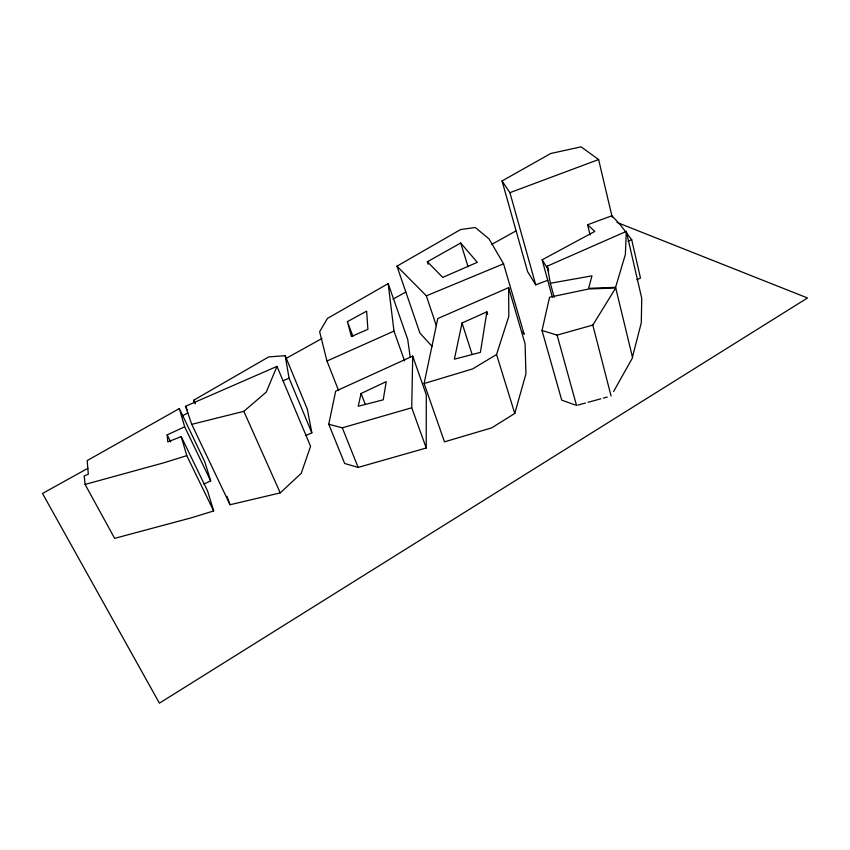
<?xml version="1.0" encoding="UTF-8"?>
<svg xmlns="http://www.w3.org/2000/svg" width="850" height="850" viewBox="0 0 850 850"><rect width="100%" height="100%" fill="white"/><g stroke="black" fill="none" stroke-linecap="round" stroke-linejoin="round"><path stroke-width="1.27" d="M426.233 448.014L426.286 394.846L412.707 356.097L335.665 391.191L328.748 424.246L344.675 463.494L358.137 467.415L426.233 448.014L411.74 407.766L412.707 356.097M554.168 297.266L550.354 283.263L547.262 266.156L626.312 231.391L625.356 254.564L615.581 287.321L632.591 357.68L613.604 391.499M486.891 311.854L480.399 352.399L454.378 359.189L462.039 323.011L486.891 311.854L487.666 314.373M424.097 383.531L437.771 318.548L508.619 287.64L525.098 343.889L525.927 373.894L514.771 413.461L491.672 427.869L444.486 441.841L424.097 383.531L472.632 368.921L496.559 354.503L508.821 316.306L508.619 287.64M361.091 393.486L358.19 406.257L383.212 399.829L386.24 381.629L361.091 393.486L365.288 404.441M542.013 330.491L549.567 297.224L588.763 288.979L615.729 287.969L592.811 325.072L557.101 335.112L542.013 330.491L561.722 400.138L575.301 405.014M632.453 357.074L641.293 322.809L641.739 298.329L626.312 231.391M276.994 366.371L266.231 392.126L243.844 411.336L191.749 424.341L185.491 406.311L276.994 366.371L310.569 446.314L301.219 473.333L280.245 492.894L230.042 504.751L191.749 424.341M194.501 402.741L193.673 400.244L268.685 356.915L285.196 355.672L307.349 409.233L311.833 432.82L305.798 435.529M432.151 346.449L419.911 333.041L396.971 266.167L460.572 229.564L475.299 227.502L489.047 238.935L503.561 263.819L524.153 334.273L522.909 332.021M410.231 357.382L407.713 339.416L388.174 283.613L327.462 318.421L319.642 331.723L326.963 361.016L338.619 390.607M179.329 408.563L87.189 460.583L88.304 474.226L84.192 475.989L85.096 484.426L114.623 538.358L191.431 517.788L213.679 510.956L207.581 490.992L181.231 436.603L167.801 441.915L167.174 434.892L184.684 426.796L179.329 408.563L204.765 461.709L210.651 480.856L203.873 484.054M547.931 280.234L535.712 284.835L527.584 271.596L502.042 180.954L550.715 153.51L581.092 146.837L598.612 159.534L612.181 217.133M427.38 261.736L460.721 243.015L477.296 262.331L442.733 277.397L427.38 261.736L428.209 264.244M87.89 468.297L42.5 493.467L159.407 703.162L807.5 297.967L616.93 222.413M182.208 416.001L187.903 412.845M285.579 358.679L321.969 338.502M393.029 299.104L405.758 292.049M491.969 244.248L515.833 231.009M347.395 321.64L366.647 311.142L367.891 329.343L351.422 336.473L347.395 321.64L352.962 336.409M552.372 297.224L542.141 259.813L594.819 231.413L587.605 224.761L611.862 215.762L620.011 224.432L631.678 239.668L640.475 278.067L636.862 279.714M628.054 241.294L631.678 239.668M326.963 361.016L393.986 331.096L388.174 283.613M283.018 380.821L289.074 378.154L285.196 355.672M396.971 266.167L426.349 295.832L503.561 263.819M502.042 180.954L509.926 192.663L598.612 159.534M213.679 510.956L186.777 455.653L163.912 462.772L85.096 484.426M328.748 424.246L342.306 427.826L411.74 407.766M577.809 405.11L585.491 403.006M588.041 402.316L600.833 398.809M603.394 398.108L607.229 397.067M550.354 283.263L591.982 275.857L588.604 288.341L615.581 287.321M542.141 259.813L548.452 269.939M167.174 434.892L170.627 441.926M184.684 426.796L210.651 480.856M185.491 406.311L187.202 409.913M193.673 400.244L195.341 403.793M243.844 411.336L280.245 492.894M289.074 378.154L311.833 432.82M342.306 427.826L358.137 467.415M226.971 496.283L230.042 504.751M393.986 331.096L404.579 360.899M426.349 295.832L436.337 325.731M462.039 323.011L472.143 354.482M496.559 354.503L514.771 413.461M460.721 243.015L468.084 266.804M181.231 436.603L186.777 455.653M509.926 192.663L535.712 284.835M557.101 335.112L576.534 405.461M547.262 266.156L548.654 271.267M592.811 325.072L611.065 396.015M587.605 224.761L590.144 234.982"/></g></svg>
